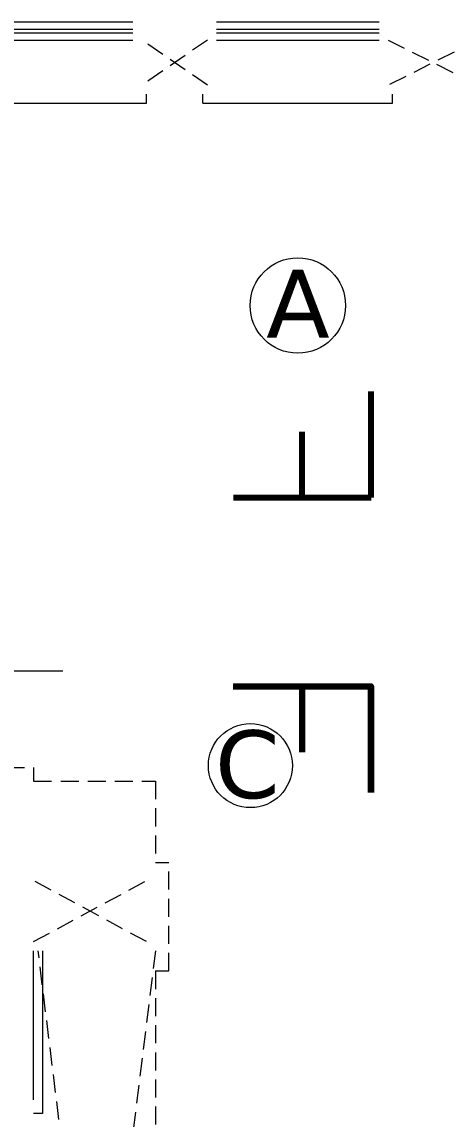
# Model space of a CAD drawing. Header units: millimetres. Extents: x -3092162 to 4513894, y -12317808 to 1849994.
# Drawn here: x -386589 to -381837, y -5847144 to -5835006 of the extents above; entities that cross this region are included whole.
import ezdxf

# ---------------------------------------------------------------- set-up
doc = ezdxf.new("R2010")
doc.units = ezdxf.units.MM
doc.header["$LTSCALE"] = 2
doc.header["$MEASUREMENT"] = 0
doc.linetypes.add('DASHED2', pattern=[0.375, 0.25, -0.125])
doc.layers.add('AEROW', color=7, linetype='Continuous', lineweight=15, true_color=0x0d0d0d)
doc.layers.add('DOT', color=7, linetype='DASHED2', lineweight=0, true_color=0x89067c)
for name, color, linetype, lineweight in [('DIM', 27, 'Continuous', 5), ('glass', 5, 'Continuous', 15), ('SILL', 74, 'Continuous', 9), ('TEXT', 7, 'Continuous', 13)]:
    doc.layers.add(name, color=color, linetype=linetype, lineweight=lineweight)
doc.styles.add('INNER DIM', font='', dxfattribs={"height": 250})
doc.styles.add('style2', font='')
doc.styles.get('INNER DIM').set_extended_font_data('Arial Narrow', bold=True)
doc.styles.get('style2').set_extended_font_data('Verdana')
doc.dimstyles.new('external final', dxfattribs={"dimscale": 0, "dimtxt": 250, "dimasz": 100, "dimexe": 50, "dimexo": 50, "dimgap": 50, "dimtad": 0, "dimdec": 0, "dimzin": 0, "dimdsep": 46, "dimtxsty": 'INNER DIM', "dimblk": 'ARCHTICK', "dimcen": 100, "dimdle": 50, "dimclrd": 256, "dimclre": 256, "dimclrt": 256, "dimadec": 0, "dimazin": 0, "dimtfac": 1, "dimtdec": 0, "dimtix": 1, "dimtmove": 1, "dimatfit": 3, "dimfxl": 50, "dimfxlon": 1, "dimtolj": 1, "dimtzin": 0, "dimlwd": -1, "dimlwe": -1, "dimarcsym": 1})

# ---------------------------------------------------------------- blocks, each defined once
blk = doc.blocks.new('_ArchTick')
at = {"color": 0, "linetype": 'ByBlock', "const_width": 0.15}
blk.add_lwpolyline([(-0.5, -0.5), (0.5, 0.5)], dxfattribs=at)

msp = doc.modelspace()

# ---------------------------------------------------------------- linework, layer by layer
at = {"layer": 'DIM', "lineweight": 80, "ltscale": 100}
for p, q in [((-382723.2, -5840269.3), (-382723.2, -5839096.3)), ((-383484.2, -5840269.3), (-383484.2, -5839541.8)), ((-384245.2, -5840269.3), (-382723.2, -5840269.3))]:
    msp.add_line(p, q, dxfattribs=at)
for points in [[(-384251.1, -5842359.1), (-382729.1, -5842359.1), (-382729.1, -5843532.1)], [(-384245.2, -5842356.4), (-382723.2, -5842356.4), (-382723.2, -5843529.4)], [(-383490.1, -5842359.1), (-383490.1, -5843086.6)], [(-383484.2, -5842356.4), (-383484.2, -5843083.9)]]:
    msp.add_lwpolyline(points, dxfattribs=at)
at = {"layer": 'DIM', "ltscale": 100}
for centre, radius in [((-383533.8, -5838143.5), 528), ((-384058.8, -5843233.9), 464.9)]:
    msp.add_circle(centre, radius, dxfattribs=at)
at = {"layer": 'DOT', "ltscale": 400}
for p, q in [((-384534.3, -5835206.2), (-385259.3, -5835706.2)), ((-384534.3, -5835706.2), (-385259.3, -5835206.2)), ((-381534.3, -5835206.2), (-382534.3, -5835706.2)), ((-382534.3, -5835206.2), (-381534.3, -5835706.2)), ((-387659.1, -5843256.2), (-386459.3, -5843256.2)), ((-386459.3, -5843256.2), (-386459.3, -5843406.2)), ((-386459.3, -5843406.2), (-385110.1, -5843406.2)), ((-385110.1, -5843406.2), (-385109.3, -5844306.2)), ((-385109.3, -5844306.2), (-384960.1, -5844306.2)), ((-384960.1, -5845506), (-384960.1, -5844306.2)), ((-385209.3, -5845181.2), (-386459.3, -5844506.2)), ((-386459.3, -5845181.2), (-385209.3, -5844506.2)), ((-385109.3, -5855781.2), (-386409.3, -5845281.2)), ((-385109.3, -5845281.2), (-386409.3, -5855781.2)), ((-385110.1, -5845506), (-385110.1, -5855556.4)), ((-385110.1, -5845506), (-384960.1, -5845506))]:
    msp.add_line(p, q, dxfattribs=at)
at = {"layer": 'glass', "ltscale": 100}
for p, q in [((-387159.3, -5835086.2), (-385359.3, -5835086.2)), ((-387159.3, -5835126.2), (-385359.3, -5835126.2)), ((-384434.3, -5835086.2), (-382634.3, -5835086.2)), ((-384434.3, -5835126.2), (-382634.3, -5835126.2))]:
    msp.add_line(p, q, dxfattribs=at)
at = {"layer": 'SILL', "ltscale": 100}
for p, q in [((-387159.3, -5835006.2), (-385359.3, -5835006.2)), ((-384434.3, -5835006.2), (-382634.3, -5835006.2)), ((-387159.3, -5835206.2), (-385359.3, -5835206.2)), ((-384434.3, -5835206.2), (-382634.3, -5835206.2)), ((-385209.7, -5835906.2), (-385209.7, -5835806.2)), ((-384584.3, -5835906.2), (-384584.3, -5835806.2)), ((-382484.7, -5835906.2), (-382484.7, -5835806.2)), ((-387309.3, -5835906.2), (-385209.7, -5835906.2)), ((-384584.3, -5835906.2), (-382484.7, -5835906.2)), ((-386459.3, -5846931.2), (-386459.3, -5845281.2)), ((-386359.3, -5845281.2), (-386359.3, -5847081.6)), ((-386359.3, -5847081.6), (-386459.3, -5847081.6))]:
    msp.add_line(p, q, dxfattribs=at)

# ---------------------------------------------------------------- texts
at = {"layer": 'TEXT', "style": 'style2'}
for s, p in [('A', (-383884.2, -5838498.3)), ('C', (-384451.8, -5843593.5))]:
    msp.add_text(s, height=750, dxfattribs=at).set_placement(p)

# ---------------------------------------------------------------- leaders
at = {"layer": 'AEROW', "lineweight": 30, "ltscale": 100}
msp.add_leader([(-387072, -5843623.9), (-387072, -5842183.8), (-386136.4, -5842183.8)], dimstyle='external final', override={"dimscale": 1, "dimfxl": 50}, dxfattribs=at)

doc.saveas('drawing.dxf')
